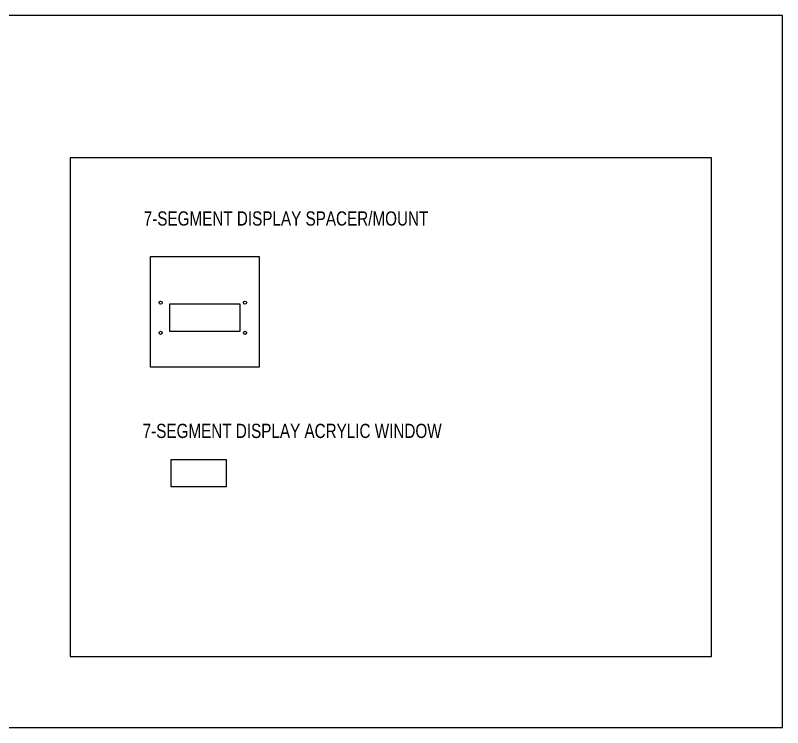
# Model space of a CAD drawing. Header units: inches. Extents: x 490 to 536, y 222.5 to 242.5.
# Drawn here: x 514.46 to 536, y 222.46 to 242.46 of the extents above; entities that cross this region are included whole.
import ezdxf

# ---------------------------------------------------------------- set-up
doc = ezdxf.new("R2010")
doc.units = ezdxf.units.IN
doc.header["$MEASUREMENT"] = 0
doc.styles.get("Standard").update_dxf_attribs({"font": 'arial.ttf'})

msp = doc.modelspace()

# ---------------------------------------------------------------- linework, layer by layer
at = {"color": 3}
for points in [[(490.004, 222.456), (536.004, 222.456), (536.004, 242.456), (490.004, 242.456)], [(516.004, 224.456), (534.004, 224.456), (534.004, 238.456), (516.004, 238.456)]]:
    msp.add_lwpolyline(points, close=True, dxfattribs=at)
at = {"color": 1}
for points in [[(521.311, 232.573), (518.254, 232.573), (518.254, 235.683), (521.311, 235.683)], [(518.787, 233.585), (520.777, 233.585), (520.777, 234.345), (518.787, 234.345)]]:
    msp.add_lwpolyline(points, close=True, dxfattribs=at)
at = {"color": 4}
msp.add_lwpolyline([(518.831, 229.978), (518.831, 229.228), (520.391, 229.228), (520.391, 229.978)], close=True, dxfattribs=at)
at = {"color": 1}
for centre in [(518.542, 234.389), (520.91, 234.389), (518.542, 233.541), (520.91, 233.541)]:
    msp.add_circle(centre, 0.045, dxfattribs=at)

# ---------------------------------------------------------------- texts
at = {"color": 3, "linetype": 'ByBlock', "char_height": 0.4, "attachment_point": 1}
for s, insert in [('{\\fBankGothic|b0|i0|c0|p34;\\W0.8;7-SEGMENT DISPLAY SPACER/MOUNT}', (518.068, 236.952)), ('{\\fBankGothic|b0|i0|c0|p34;\\W0.8;7-SEGMENT DISPLAY ACRYLIC WINDOW}', (518.038, 230.988))]:
    msp.add_mtext_dynamic_manual_height_columns(s, width=14.82478, gutter_width=9.537, heights=[0.572], dxfattribs=dict(at, insert=insert))

doc.saveas('drawing.dxf')
